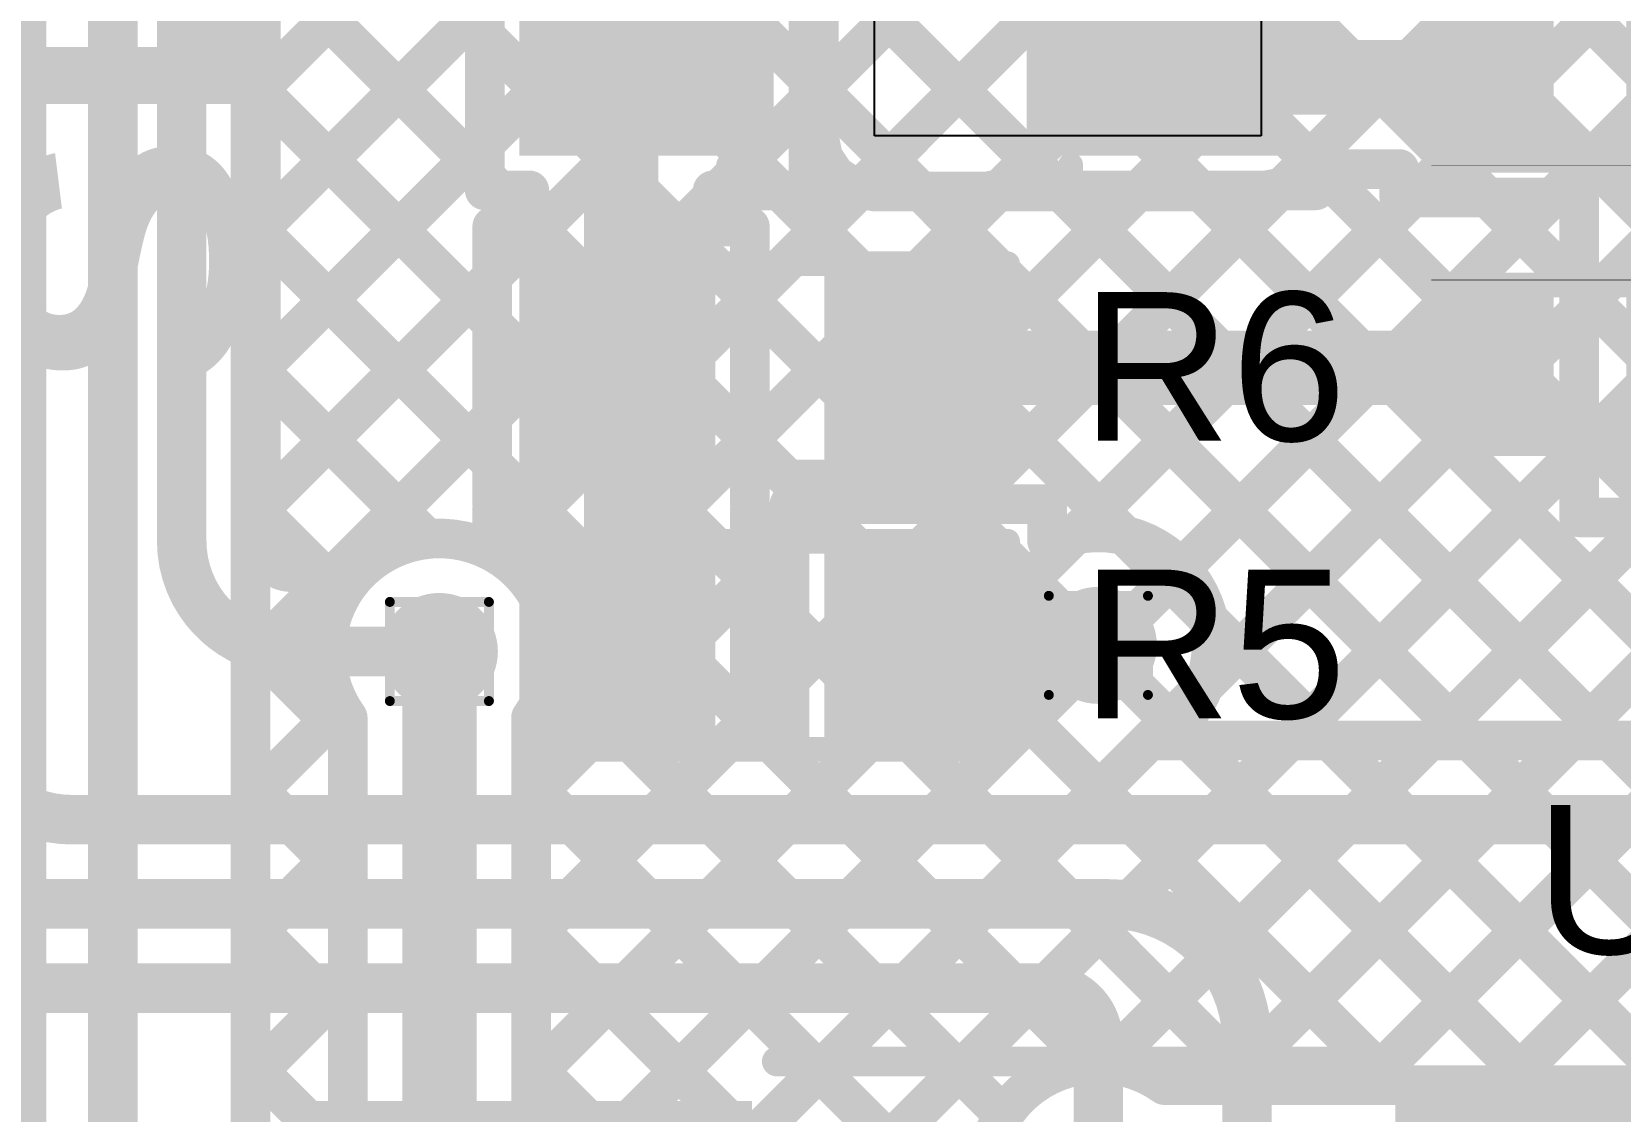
# Model space of a CAD drawing. Header units: inches. Extents: x -17 to 443, y -40 to 218.
# Drawn here: x 104.4 to 112.54, y 151.04 to 156.57 of the extents above; entities that cross this region are included whole.
import ezdxf

# ---------------------------------------------------------------- set-up
doc = ezdxf.new("R2010")
doc.units = ezdxf.units.IN
for name, color, linetype in [('Bottom Layer', 5, 'Continuous'), ('Drill Drawing', 1, 'Continuous'), ('Top Layer', 1, 'Continuous'), ('Top Overlay', 2, 'Continuous'), ('Top Paste', 8, 'Continuous'), ('Top Solder', 216, 'Continuous'), ('Via Holes', 16, 'Continuous')]:
    doc.layers.add(name, color=color, linetype=linetype)
doc.styles.add('Arial', font='', dxfattribs={"height": 0.2})
doc.styles.add('Arial Black_Bold', font='', dxfattribs={"height": 0.2})
doc.styles.get('Arial').set_extended_font_data('Arial')
doc.styles.get('Arial Black_Bold').set_extended_font_data('Arial Black', bold=True)

# ---------------------------------------------------------------- blocks, each defined once
blk = doc.blocks.new('14_SO_27')
at = {"layer": 'Top Solder'}
for points in [[(-1.6485, 4.1986), (-1.6485, 3.4214), (-3.8897, 3.4214), (-3.8897, 4.1986)], [(3.8897, 4.1986), (3.8897, 3.4214), (1.6485, 3.4214), (1.6485, 4.1986)]]:
    blk.add_hatch(color=216, dxfattribs=at).paths.add_polyline_path(points)
at = {"layer": 'Top Overlay', "const_width": 0.1524}
blk.add_lwpolyline([(-1.5214, 4.4012), (1.5214, 4.4012)], dxfattribs=at)
at = {"layer": 'Top Overlay', "const_width": 0.0762}
for points in [[(-1.5595, 4.4012, 1), (-1.4833, 4.4012, 1)], [(1.4833, 4.4012, 1), (1.5595, 4.4012, 1)]]:
    blk.add_lwpolyline(points, format="xyb", close=True, dxfattribs=at)
blk = doc.blocks.new('SOT_23_5_83')
at = {"layer": 'Top Layer'}
for points in [[(-1.85, 1.25), (-0.75, 1.25), (-0.75, 0.65), (-1.85, 0.65)], [(0.75, 1.25), (1.85, 1.25), (1.85, 0.65), (0.75, 0.65)], [(-1.85, 0.3), (-0.75, 0.3), (-0.75, -0.3), (-1.85, -0.3)], [(-1.85, -0.65), (-0.75, -0.65), (-0.75, -1.25), (-1.85, -1.25)], [(0.75, -0.65), (1.85, -0.65), (1.85, -1.25), (0.75, -1.25)]]:
    blk.add_hatch(color=1, dxfattribs=at).paths.add_polyline_path(points)
at = {"layer": 'Top Paste'}
for points in [[(-1.85, 1.25), (-0.75, 1.25), (-0.75, 0.65), (-1.85, 0.65)], [(0.75, 1.25), (1.85, 1.25), (1.85, 0.65), (0.75, 0.65)], [(-1.85, 0.3), (-0.75, 0.3), (-0.75, -0.3), (-1.85, -0.3)], [(-1.85, -0.65), (-0.75, -0.65), (-0.75, -1.25), (-1.85, -1.25)], [(0.75, -0.65), (1.85, -0.65), (1.85, -1.25), (0.75, -1.25)]]:
    blk.add_hatch(color=8, dxfattribs=at).paths.add_polyline_path(points)
at = {"layer": 'Top Solder'}
for points in [[(-1.9516, 1.3516), (-0.6484, 1.3516), (-0.6484, 0.5484), (-1.9516, 0.5484)], [(0.6484, 1.3516), (1.9516, 1.3516), (1.9516, 0.5484), (0.6484, 0.5484)], [(-1.9516, 0.4016), (-0.6484, 0.4016), (-0.6484, -0.4016), (-1.9516, -0.4016)], [(-1.9516, -0.5484), (-0.6484, -0.5484), (-0.6484, -1.3516), (-1.9516, -1.3516)], [(0.6484, -0.5484), (1.9516, -0.5484), (1.9516, -1.3516), (0.6484, -1.3516)]]:
    blk.add_hatch(color=216, dxfattribs=at).paths.add_polyline_path(points)
at = {"layer": 'Top Overlay', "const_width": 0.127}
for points in [[(-0.879, 1.4986), (0.8736, 1.4986)], [(-0.879, 1.3986), (-0.879, 1.4986)], [(0.8736, 1.4986), (0.8736, 1.3986)], [(-2.1336, 1.0668), (-2.0066, 0.9398)], [(-2.1336, 0.8128), (-2.1336, 1.0668)], [(-2.1336, 0.8128), (-2.0066, 0.9398)], [(0.88, 0.44), (0.88, -0.418)], [(-0.879, -1.4986), (-0.879, -1.3986)], [(0.8736, -1.4986), (0.8736, -1.3986)], [(-0.879, -1.4986), (0.8736, -1.4986)]]:
    blk.add_lwpolyline(points, dxfattribs=at)
at = {"layer": 'Top Overlay', "const_width": 0.0635}
for points in [[(-0.9108, 1.4986, 1), (-0.8473, 1.4986, 1)], [(-0.9108, 1.4986, 1), (-0.8473, 1.4986, 1)], [(0.8418, 1.4986, 1), (0.9053, 1.4986, 1)], [(0.8418, 1.4986, 1), (0.9053, 1.4986, 1)], [(-0.9108, 1.3986, 1), (-0.8473, 1.3986, 1)], [(0.8418, 1.3986, 1), (0.9053, 1.3986, 1)], [(-2.1654, 1.0668, 1), (-2.1019, 1.0668, 1)], [(-2.1654, 1.0668, 1), (-2.1019, 1.0668, 1)], [(-2.0383, 0.9398, 1), (-1.9748, 0.9398, 1)], [(-2.0383, 0.9398, 1), (-1.9748, 0.9398, 1)], [(-2.1654, 0.8128, 1), (-2.1019, 0.8128, 1)], [(-2.1654, 0.8128, 1), (-2.1019, 0.8128, 1)], [(0.8483, 0.44, 1), (0.9118, 0.44, 1)], [(0.8483, -0.418, 1), (0.9118, -0.418, 1)], [(-0.9108, -1.3986, 1), (-0.8473, -1.3986, 1)], [(0.8418, -1.3986, 1), (0.9053, -1.3986, 1)], [(-0.9108, -1.4986, 1), (-0.8473, -1.4986, 1)], [(-0.9108, -1.4986, 1), (-0.8473, -1.4986, 1)], [(0.8418, -1.4986, 1), (0.9053, -1.4986, 1)], [(0.8418, -1.4986, 1), (0.9053, -1.4986, 1)]]:
    blk.add_lwpolyline(points, format="xyb", close=True, dxfattribs=at)
blk = doc.blocks.new('S______B______0402_137')
at = {"layer": 'Top Layer'}
for points in [[(-0.6985, -0.3175), (-0.6985, 0.3175), (-0.2413, 0.3175), (-0.2413, -0.3175)], [(0.2413, -0.3175), (0.2413, 0.3175), (0.6985, 0.3175), (0.6985, -0.3175)]]:
    blk.add_hatch(color=1, dxfattribs=at).paths.add_polyline_path(points)
at = {"layer": 'Top Paste'}
for points in [[(-0.6985, -0.3175), (-0.6985, 0.3175), (-0.2413, 0.3175), (-0.2413, -0.3175)], [(0.2413, -0.3175), (0.2413, 0.3175), (0.6985, 0.3175), (0.6985, -0.3175)]]:
    blk.add_hatch(color=8, dxfattribs=at).paths.add_polyline_path(points)
at = {"layer": 'Top Solder'}
for points in [[(-0.7535, -0.3725), (-0.7535, 0.3725), (-0.1863, 0.3725), (-0.1863, -0.3725)], [(0.1863, -0.3725), (0.1863, 0.3725), (0.7535, 0.3725), (0.7535, -0.3725)]]:
    blk.add_hatch(color=216, dxfattribs=at).paths.add_polyline_path(points)
at = {"layer": 'Top Overlay'}
for points, const_width in [([(-0.7874, 0.4064), (0.7874, 0.4064)], 0.127), ([(-0.7874, -0.4064), (-0.7874, 0.4064)], 0.127), ([(0.7874, -0.4064), (0.7874, 0.4064)], 0.127), ([(-0.7874, -0.4064), (0.7874, -0.4064)], 0.127), ([(-0.8128, -0.4318), (0.8128, -0.4318)], 0.00323)]:
    blk.add_lwpolyline(points, dxfattribs=dict(at, const_width=const_width))
for points, const_width in [([(-0.8191, 0.4064, 1), (-0.7556, 0.4064, 1)], 0.0635), ([(-0.8191, 0.4064, 1), (-0.7556, 0.4064, 1)], 0.0635), ([(0.7556, 0.4064, 1), (0.8191, 0.4064, 1)], 0.0635), ([(0.7556, 0.4064, 1), (0.8191, 0.4064, 1)], 0.0635), ([(-0.8191, -0.4064, 1), (-0.7556, -0.4064, 1)], 0.0635), ([(-0.8191, -0.4064, 1), (-0.7556, -0.4064, 1)], 0.0635), ([(0.7556, -0.4064, 1), (0.8191, -0.4064, 1)], 0.0635), ([(0.7556, -0.4064, 1), (0.8191, -0.4064, 1)], 0.0635), ([(-0.8136, -0.4318, 1), (-0.812, -0.4318, 1)], 0.00161), ([(0.812, -0.4318, 1), (0.8136, -0.4318, 1)], 0.00161)]:
    blk.add_lwpolyline(points, format="xyb", close=True, dxfattribs=dict(at, const_width=const_width))
blk = doc.blocks.new('S______B______0402_139')
at = {"layer": 'Top Layer'}
for points in [[(-0.6985, -0.3175), (-0.6985, 0.3175), (-0.2413, 0.3175), (-0.2413, -0.3175)], [(0.2413, -0.3175), (0.2413, 0.3175), (0.6985, 0.3175), (0.6985, -0.3175)]]:
    blk.add_hatch(color=1, dxfattribs=at).paths.add_polyline_path(points)
at = {"layer": 'Top Paste'}
for points in [[(-0.6985, -0.3175), (-0.6985, 0.3175), (-0.2413, 0.3175), (-0.2413, -0.3175)], [(0.2413, -0.3175), (0.2413, 0.3175), (0.6985, 0.3175), (0.6985, -0.3175)]]:
    blk.add_hatch(color=8, dxfattribs=at).paths.add_polyline_path(points)
at = {"layer": 'Top Solder'}
for points in [[(-0.7535, -0.3725), (-0.7535, 0.3725), (-0.1863, 0.3725), (-0.1863, -0.3725)], [(0.1863, -0.3725), (0.1863, 0.3725), (0.7535, 0.3725), (0.7535, -0.3725)]]:
    blk.add_hatch(color=216, dxfattribs=at).paths.add_polyline_path(points)
at = {"layer": 'Top Overlay'}
for points, const_width in [([(0.7874, 0.4064), (-0.7874, 0.4064)], 0.127), ([(-0.7874, 0.4064), (-0.7874, -0.4064)], 0.127), ([(0.7874, 0.4064), (0.7874, -0.4064)], 0.127), ([(0.7874, -0.4064), (-0.7874, -0.4064)], 0.127), ([(0.8128, -0.4318), (-0.8128, -0.4318)], 0.00323)]:
    blk.add_lwpolyline(points, dxfattribs=dict(at, const_width=const_width))
for points, const_width in [([(-0.8191, 0.4064, 1), (-0.7556, 0.4064, 1)], 0.0635), ([(-0.8191, 0.4064, 1), (-0.7556, 0.4064, 1)], 0.0635), ([(0.7556, 0.4064, 1), (0.8191, 0.4064, 1)], 0.0635), ([(0.7556, 0.4064, 1), (0.8191, 0.4064, 1)], 0.0635), ([(-0.8191, -0.4064, 1), (-0.7556, -0.4064, 1)], 0.0635), ([(-0.8191, -0.4064, 1), (-0.7556, -0.4064, 1)], 0.0635), ([(0.7556, -0.4064, 1), (0.8191, -0.4064, 1)], 0.0635), ([(0.7556, -0.4064, 1), (0.8191, -0.4064, 1)], 0.0635), ([(-0.8136, -0.4318, 1), (-0.812, -0.4318, 1)], 0.00161), ([(0.812, -0.4318, 1), (0.8136, -0.4318, 1)], 0.00161)]:
    blk.add_lwpolyline(points, format="xyb", close=True, dxfattribs=dict(at, const_width=const_width))
blk = doc.blocks.new('R___0603_190')
at = {"layer": 'Top Layer'}
for points in [[(-0.381, 0.4445), (-0.381, -0.4445), (-1.143, -0.4445), (-1.143, 0.4445)], [(1.143, 0.4445), (1.143, -0.4445), (0.381, -0.4445), (0.381, 0.4445)]]:
    blk.add_hatch(color=1, dxfattribs=at).paths.add_polyline_path(points)
at = {"layer": 'Top Paste'}
for points in [[(-0.381, 0.4445), (-0.381, -0.4445), (-1.143, -0.4445), (-1.143, 0.4445)], [(1.143, 0.4445), (1.143, -0.4445), (0.381, -0.4445), (0.381, 0.4445)]]:
    blk.add_hatch(color=8, dxfattribs=at).paths.add_polyline_path(points)
at = {"layer": 'Top Solder'}
for points in [[(-0.2794, 0.5461), (-0.2794, -0.5461), (-1.2446, -0.5461), (-1.2446, 0.5461)], [(1.2446, 0.5461), (1.2446, -0.5461), (0.2794, -0.5461), (0.2794, 0.5461)]]:
    blk.add_hatch(color=216, dxfattribs=at).paths.add_polyline_path(points)
at = {"layer": 'Top Overlay', "const_width": 0.127}
for points in [[(-1.2192, -0.5334), (-1.2192, 0.5334)], [(-1.2192, 0.5334), (1.2192, 0.5334)], [(1.2192, -0.5334), (1.2192, 0.5334)], [(-1.2192, -0.5334), (1.2192, -0.5334)]]:
    blk.add_lwpolyline(points, dxfattribs=at)
at = {"layer": 'Top Overlay', "const_width": 0.0635}
for points in [[(-1.25095, 0.5334, 1), (-1.18745, 0.5334, 1)], [(-1.25095, 0.5334, 1), (-1.18745, 0.5334, 1)], [(1.18745, 0.5334, 1), (1.25095, 0.5334, 1)], [(1.18745, 0.5334, 1), (1.25095, 0.5334, 1)], [(-1.25095, -0.5334, 1), (-1.18745, -0.5334, 1)], [(-1.25095, -0.5334, 1), (-1.18745, -0.5334, 1)], [(1.18745, -0.5334, 1), (1.25095, -0.5334, 1)], [(1.18745, -0.5334, 1), (1.25095, -0.5334, 1)]]:
    blk.add_lwpolyline(points, format="xyb", close=True, dxfattribs=at)
blk = doc.blocks.new('R___0603_191')
at = {"layer": 'Top Layer'}
for points in [[(-0.381, 0.4445), (-0.381, -0.4445), (-1.143, -0.4445), (-1.143, 0.4445)], [(1.143, 0.4445), (1.143, -0.4445), (0.381, -0.4445), (0.381, 0.4445)]]:
    blk.add_hatch(color=1, dxfattribs=at).paths.add_polyline_path(points)
at = {"layer": 'Top Paste'}
for points in [[(-0.381, 0.4445), (-0.381, -0.4445), (-1.143, -0.4445), (-1.143, 0.4445)], [(1.143, 0.4445), (1.143, -0.4445), (0.381, -0.4445), (0.381, 0.4445)]]:
    blk.add_hatch(color=8, dxfattribs=at).paths.add_polyline_path(points)
at = {"layer": 'Top Solder'}
for points in [[(-0.2794, 0.5461), (-0.2794, -0.5461), (-1.2446, -0.5461), (-1.2446, 0.5461)], [(1.2446, 0.5461), (1.2446, -0.5461), (0.2794, -0.5461), (0.2794, 0.5461)]]:
    blk.add_hatch(color=216, dxfattribs=at).paths.add_polyline_path(points)
at = {"layer": 'Top Overlay', "const_width": 0.127}
for points in [[(-1.2192, -0.5334), (-1.2192, 0.5334)], [(-1.2192, 0.5334), (1.2192, 0.5334)], [(1.2192, -0.5334), (1.2192, 0.5334)], [(-1.2192, -0.5334), (1.2192, -0.5334)]]:
    blk.add_lwpolyline(points, dxfattribs=at)
at = {"layer": 'Top Overlay', "const_width": 0.0635}
for points in [[(-1.25095, 0.5334, 1), (-1.18745, 0.5334, 1)], [(-1.25095, 0.5334, 1), (-1.18745, 0.5334, 1)], [(1.18745, 0.5334, 1), (1.25095, 0.5334, 1)], [(1.18745, 0.5334, 1), (1.25095, 0.5334, 1)], [(-1.25095, -0.5334, 1), (-1.18745, -0.5334, 1)], [(-1.25095, -0.5334, 1), (-1.18745, -0.5334, 1)], [(1.18745, -0.5334, 1), (1.25095, -0.5334, 1)], [(1.18745, -0.5334, 1), (1.25095, -0.5334, 1)]]:
    blk.add_lwpolyline(points, format="xyb", close=True, dxfattribs=at)

msp = doc.modelspace()

# ---------------------------------------------------------------- hatches: boundary and pattern name
at = {"layer": 'Bottom Layer'}
h = msp.add_hatch(color=5, dxfattribs=at)
edge = h.paths.add_edge_path()
edge.add_arc((106.4865, 153.3919), 0.3, 0, 360)
h = msp.add_hatch(color=5, dxfattribs=at)
edge = h.paths.add_edge_path()
edge.add_arc((109.8647, 153.4233), 0.3, 0, 360)
at = {"layer": 'Top Layer'}
h = msp.add_hatch(color=1, dxfattribs=at)
edge = h.paths.add_edge_path()
edge.add_arc((106.4865, 153.3919), 0.3, 0, 360)
h = msp.add_hatch(color=1, dxfattribs=at)
edge = h.paths.add_edge_path()
edge.add_arc((109.8647, 153.4233), 0.3, 0, 360)
at = {"layer": 'Via Holes'}
h = msp.add_hatch(color=7, dxfattribs=at)
edge = h.paths.add_edge_path()
edge.add_arc((109.8647, 153.4233), 0.15, 0, 360)
h = msp.add_hatch(color=7, dxfattribs=at)
edge = h.paths.add_edge_path()
edge.add_arc((106.4865, 153.3919), 0.15, 0, 360)

# ---------------------------------------------------------------- linework, layer by layer
at = {"layer": 'Bottom Layer'}
for points, const_width in [([(101.3518, 165.5077), (116.192, 150.6674)], 0.2032), ([(102.0702, 165.5077), (116.192, 151.3858)], 0.2032), ([(102.7886, 165.5077), (116.192, 152.1042)], 0.2032), ([(103.507, 165.5077), (116.192, 152.8227)], 0.2032), ([(100.7553, 165.3857), (116.192, 149.949)], 0.2032), ([(105.5188, 154.7936), (111.991, 161.2659)], 0.2032), ([(105.5188, 155.5121), (111.2726, 161.2659)], 0.2032), ([(105.5188, 154.0752), (112.7094, 161.2659)], 0.2032), ([(105.5188, 156.2305), (110.5541, 161.2659)], 0.2032), ([(105.5188, 153.3568), (113.4278, 161.2659)], 0.2032), ([(106.7748, 153.8944), (114.1462, 161.2659)], 0.2032), ([(107.0615, 153.4628), (114.7871, 161.1883)], 0.2032), ([(106.9564, 152.6392), (115.2825, 160.9653)], 0.2032), ([(106.9564, 151.9208), (115.6747, 160.6391)], 0.2032), ([(106.9564, 151.2023), (115.9714, 160.2173)], 0.2032), ([(105.7096, 159.713), (114.1626, 151.26)], 0.2032), ([(106.9564, 150.4839), (116.157, 159.6845)], 0.2032), ([(105.5878, 159.1164), (113.5348, 151.1694)], 0.2032), ([(105.5188, 159.0539), (105.5188, 139.2717)], 0.2032), ([(107.1228, 149.9319), (116.192, 159.0011)], 0.2032), ([(104.3442, 139.5644), (104.3442, 158.7611)], 0.254), ([(104.8124, 139.6652), (104.8124, 158.6603)], 0.254), ([(105.5188, 158.467), (112.8164, 151.1694)], 0.2032), ([(107.8087, 149.8994), (116.192, 158.2827)], 0.2032), ([(105.5188, 157.7486), (112.098, 151.1694)], 0.2032), ([(109.9052, 151.2775), (116.192, 157.5643)], 0.2032), ([(105.5188, 157.0301), (111.3795, 151.1694)], 0.2032), ([(110.5155, 151.1694), (116.192, 156.8459)], 0.2032), ([(105.5188, 156.3117), (110.6611, 151.1694)], 0.2032), ([(111.234, 151.1694), (116.192, 156.1275)], 0.2032), ([(105.5188, 155.5933), (109.834, 151.2781)], 0.2032), ([(111.9524, 151.1694), (116.192, 155.409)], 0.2032), ([(105.5188, 154.8749), (106.4256, 153.9681)], 0.2032), ([(105.5188, 154.1565), (105.988, 153.6872)], 0.2032), ([(106.4865, 150.2024), (106.4865, 153.3919)], 0.381), ([(105.5188, 153.438), (106.0166, 152.9402)], 0.2032), ([(107.0627, 153.331), (109.3787, 151.0149)], 0.2032), ([(105.5188, 152.6384), (105.9839, 153.1036)], 0.2032), ([(106.0166, 150.2024), (106.0166, 153.0529)], 0.2032), ([(106.9564, 150.2024), (106.9564, 153.0529)], 0.2032), ([(105.5188, 152.7196), (106.0166, 152.2218)], 0.2032), ([(106.9564, 152.7188), (109.6925, 149.9827)], 0.2032), ([(105.5188, 151.92), (106.0166, 152.4178)], 0.2032), ([(105.5188, 152.0012), (106.0166, 151.5034)], 0.2032), ([(106.9564, 152.0004), (109.0574, 149.8994)], 0.2032), ([(105.5188, 151.2015), (106.0166, 151.6994)], 0.2032), ([(105.5188, 151.2828), (106.0166, 150.7849)], 0.2032), ([(106.9564, 151.282), (108.339, 149.8994)], 0.2032), ([(110.2037, 151.1694), (113.677, 151.1694)], 0.2032), ([(105.5188, 150.4831), (106.0166, 150.981)], 0.2032)]:
    msp.add_lwpolyline(points, dxfattribs=dict(at, const_width=const_width))
for points, const_width in [([(105.468, 156.3117, 1), (105.5696, 156.3117, 1)], 0.1016), ([(105.468, 156.2305, 1), (105.5696, 156.2305, 1)], 0.1016), ([(105.468, 155.5933, 1), (105.5696, 155.5933, 1)], 0.1016), ([(105.468, 155.5121, 1), (105.5696, 155.5121, 1)], 0.1016), ([(105.468, 154.8749, 1), (105.5696, 154.8749, 1)], 0.1016), ([(105.468, 154.7936, 1), (105.5696, 154.7936, 1)], 0.1016), ([(105.468, 154.1565, 1), (105.5696, 154.1565, 1)], 0.1016), ([(105.468, 154.0752, 1), (105.5696, 154.0752, 1)], 0.1016), ([(106.3748, 153.9681, 1), (106.4764, 153.9681, 1)], 0.1016), ([(106.724, 153.8944, 1), (106.8256, 153.8944, 1)], 0.1016), ([(105.9372, 153.6872, 1), (106.0388, 153.6872, 1)], 0.1016), ([(106.3912, 153.3919, 1), (106.5817, 153.3919, 1)], 0.1905), ([(105.468, 153.438, 1), (105.5696, 153.438, 1)], 0.1016), ([(107.0107, 153.4628, 1), (107.1123, 153.4628, 1)], 0.1016), ([(107.0151, 153.3919, 1), (107.1167, 153.3919, 1)], 0.1016), ([(107.0151, 153.3919, 1), (107.1167, 153.3919, 1)], 0.1016), ([(105.468, 153.3568, 1), (105.5696, 153.3568, 1)], 0.1016), ([(107.0119, 153.331, 1), (107.1135, 153.331, 1)], 0.1016), ([(105.9331, 153.1036, 1), (106.0347, 153.1036, 1)], 0.1016), ([(105.9658, 153.0529, 1), (106.0674, 153.0529, 1)], 0.1016), ([(105.9658, 153.0529, 1), (106.0674, 153.0529, 1)], 0.1016), ([(106.9056, 153.0529, 1), (107.0072, 153.0529, 1)], 0.1016), ([(106.9056, 153.0529, 1), (107.0072, 153.0529, 1)], 0.1016), ([(105.9658, 152.9402, 1), (106.0674, 152.9402, 1)], 0.1016), ([(105.468, 152.7196, 1), (105.5696, 152.7196, 1)], 0.1016), ([(106.9056, 152.7188, 1), (107.0072, 152.7188, 1)], 0.1016), ([(105.468, 152.6384, 1), (105.5696, 152.6384, 1)], 0.1016), ([(106.9056, 152.6392, 1), (107.0072, 152.6392, 1)], 0.1016), ([(105.9658, 152.4178, 1), (106.0674, 152.4178, 1)], 0.1016), ([(105.9658, 152.2218, 1), (106.0674, 152.2218, 1)], 0.1016), ([(105.468, 152.0012, 1), (105.5696, 152.0012, 1)], 0.1016), ([(106.9056, 152.0004, 1), (107.0072, 152.0004, 1)], 0.1016), ([(105.468, 151.92, 1), (105.5696, 151.92, 1)], 0.1016), ([(106.9056, 151.9208, 1), (107.0072, 151.9208, 1)], 0.1016), ([(105.9658, 151.6994, 1), (106.0674, 151.6994, 1)], 0.1016), ([(105.9658, 151.5034, 1), (106.0674, 151.5034, 1)], 0.1016), ([(105.468, 151.2828, 1), (105.5696, 151.2828, 1)], 0.1016), ([(106.9056, 151.282, 1), (107.0072, 151.282, 1)], 0.1016), ([(109.7832, 151.2781, 1), (109.8848, 151.2781, 1)], 0.1016), ([(109.8544, 151.2775, 1), (109.956, 151.2775, 1)], 0.1016), ([(105.468, 151.2015, 1), (105.5696, 151.2015, 1)], 0.1016), ([(106.9056, 151.2023, 1), (107.0072, 151.2023, 1)], 0.1016), ([(110.1529, 151.1694, 1), (110.2545, 151.1694, 1)], 0.1016), ([(110.1529, 151.1694, 1), (110.2545, 151.1694, 1)], 0.1016), ([(110.4647, 151.1694, 1), (110.5663, 151.1694, 1)], 0.1016), ([(110.6103, 151.1694, 1), (110.7119, 151.1694, 1)], 0.1016), ([(111.1832, 151.1694, 1), (111.2848, 151.1694, 1)], 0.1016), ([(111.3287, 151.1694, 1), (111.4303, 151.1694, 1)], 0.1016), ([(111.9016, 151.1694, 1), (112.0032, 151.1694, 1)], 0.1016), ([(112.0472, 151.1694, 1), (112.1488, 151.1694, 1)], 0.1016), ([(105.9658, 150.981, 1), (106.0674, 150.981, 1)], 0.1016), ([(109.3279, 151.0149, 1), (109.4295, 151.0149, 1)], 0.1016)]:
    msp.add_lwpolyline(points, format="xyb", close=True, dxfattribs=dict(at, const_width=const_width))
at = {"layer": 'Bottom Layer', "const_width": 0.2032}
for points in [[(106.0166, 153.0529, -1.373923), (107.0659, 153.3919)], [(107.0659, 153.3919, -0.157513), (106.9564, 153.0529)], [(110.2037, 150.2296, -1.954384), (110.2037, 151.1694)]]:
    msp.add_lwpolyline(points, format="xyb", dxfattribs=at)
at = {"layer": 'Drill Drawing', "const_width": 0.0508}
for points in [[(106.2325, 153.6459), (106.7405, 153.6459)], [(106.2325, 153.1379), (106.2325, 153.6459)], [(106.7405, 153.1379), (106.7405, 153.6459)], [(109.6107, 153.6773), (110.1187, 153.6773)], [(109.6107, 153.1693), (109.6107, 153.6773)], [(110.1187, 153.1693), (110.1187, 153.6773)], [(106.2325, 153.1379), (106.7405, 153.1379)], [(109.6107, 153.1693), (110.1187, 153.1693)]]:
    msp.add_lwpolyline(points, dxfattribs=at)
at = {"layer": 'Drill Drawing', "const_width": 0.0254}
for points in [[(106.2198, 153.6459, 1), (106.2452, 153.6459, 1)], [(106.2198, 153.6459, 1), (106.2452, 153.6459, 1)], [(106.7278, 153.6459, 1), (106.7532, 153.6459, 1)], [(106.7278, 153.6459, 1), (106.7532, 153.6459, 1)], [(109.598, 153.6773, 1), (109.6234, 153.6773, 1)], [(109.598, 153.6773, 1), (109.6234, 153.6773, 1)], [(110.106, 153.6773, 1), (110.1314, 153.6773, 1)], [(110.106, 153.6773, 1), (110.1314, 153.6773, 1)], [(106.2198, 153.1379, 1), (106.2452, 153.1379, 1)], [(106.2198, 153.1379, 1), (106.2452, 153.1379, 1)], [(106.7278, 153.1379, 1), (106.7532, 153.1379, 1)], [(106.7278, 153.1379, 1), (106.7532, 153.1379, 1)], [(109.598, 153.1693, 1), (109.6234, 153.1693, 1)], [(109.598, 153.1693, 1), (109.6234, 153.1693, 1)], [(110.106, 153.1693, 1), (110.1314, 153.1693, 1)], [(110.106, 153.1693, 1), (110.1314, 153.1693, 1)]]:
    msp.add_lwpolyline(points, format="xyb", close=True, dxfattribs=at)
at = {"layer": 'Top Layer'}
for p, q in [((108.7164, 156.0345), (108.7164, 157.9345)), ((110.6987, 156.6345), (110.6987, 156.0345)), ((110.6987, 156.0345), (108.7164, 156.0345))]:
    msp.add_line(p, q, dxfattribs=at)
for points, const_width in [([(105.1657, 153.9577), (105.1657, 157.8369)], 0.254), ([(105.5721, 156.2838), (106.9434, 157.6551)], 0.2032), ([(108.4316, 156.0345), (108.4316, 157.6496)], 0.2032), ([(105.7626, 157.5047), (106.7193, 156.548)], 0.2032), ([(105.5721, 153.9577), (105.5721, 157.3423)], 0.2032), ([(105.5721, 156.9768), (106.7193, 155.8296)], 0.2032), ([(106.7193, 155.7551), (106.7193, 156.9139)], 0.2032), ([(108.3781, 155.7551), (108.3781, 156.9139)], 0.2032), ([(105.5721, 155.5654), (106.7193, 156.7126)], 0.2032), ([(107.4178, 156.225), (107.5273, 156.3345)], 0.381), ([(107.5273, 156.3345), (107.5487, 156.3345)], 0.381), ([(110.1487, 156.3345), (111.8967, 156.3345)], 0.381), ([(105.5721, 156.2584), (106.7574, 155.0731)], 0.2032), ([(107.4178, 154.8457), (107.4178, 156.225)], 0.381), ([(105.5721, 154.847), (106.7193, 155.9942)], 0.2032), ([(108.4316, 156.0345), (108.4532, 155.9255)], 0.2032), ([(108.4532, 155.9255), (108.515, 155.8331)], 0.2032), ([(108.515, 155.8331), (108.6074, 155.7713)], 0.2032), ([(110.8077, 155.7713), (110.9001, 155.8331)], 0.2032), ([(110.9781, 155.7551), (110.9781, 155.8646)], 0.2032), ([(110.9781, 155.8646), (111.4071, 155.8646)], 0.2032), ([(110.9948, 155.8646), (112.3285, 154.5309)], 0.2032), ([(111.4071, 155.7192), (111.4071, 155.8646)], 0.2032), ([(106.7193, 155.8296), (106.7938, 155.7551)], 0.2032), ([(106.7193, 155.7551), (106.9479, 155.7551)], 0.2032), ([(106.7938, 155.7551), (106.9479, 155.601)], 0.2032), ([(106.9479, 155.5696), (106.9479, 155.7551)], 0.2032), ([(107.8877, 155.7551), (108.3781, 155.7551)], 0.2032), ([(107.8877, 155.5696), (107.8877, 155.7551)], 0.2032), ([(108.0782, 155.1978), (108.6444, 155.764)], 0.2032), ([(108.0782, 154.4794), (109.3484, 155.7496)], 0.2032), ([(108.2306, 155.7551), (109.9988, 153.9869)], 0.2032), ([(108.4644, 154.1472), (110.0669, 155.7496)], 0.2032), ([(108.6074, 155.7713), (108.7164, 155.7496)], 0.2032), ([(108.7164, 155.7496), (110.6987, 155.7496)], 0.2032), ([(108.9545, 155.7496), (111.7679, 152.9363)], 0.2032), ([(109.1828, 154.1472), (110.7908, 155.7551)], 0.2032), ([(109.3193, 155.7551), (110.7262, 155.7551)], 0.2032), ([(109.673, 155.7496), (112.4863, 152.9363)], 0.2032), ([(110.3914, 155.7496), (113.2047, 152.9363)], 0.2032), ([(110.7262, 155.7551), (110.8077, 155.7713)], 0.2032), ([(110.7262, 155.7551), (110.9781, 155.7551)], 0.2032), ([(109.744, 153.9899), (111.4733, 155.7192)], 0.2032), ([(110.2896, 153.8171), (112.1917, 155.7192)], 0.2032), ([(111.4071, 155.7192), (112.3285, 155.7192)], 0.2032), ([(111.8586, 155.7192), (112.3285, 155.2493)], 0.2032), ([(112.3285, 154.0793), (112.3285, 155.7192)], 0.2032), ([(105.5721, 155.54), (106.7574, 154.3547)], 0.2032), ([(106.7574, 155.5696), (106.9479, 155.5696)], 0.2032), ([(106.7574, 154.1472), (106.7574, 155.5696)], 0.2032), ([(107.8877, 155.5696), (108.0782, 155.5696)], 0.2032), ([(108.0782, 154.1472), (108.0782, 155.5696)], 0.2032), ([(105.5721, 154.1285), (106.7574, 155.3138)], 0.2032), ([(108.0782, 155.1891), (109.1202, 154.1472)], 0.2032), ([(110.405, 153.2141), (112.3285, 155.1376)], 0.2032), ([(107.4178, 153.4233), (107.4178, 154.8457)], 0.381), ([(108.9418, 154.8457), (111.8967, 154.8457)], 0.381), ([(111.8967, 154.7953), (111.8967, 154.8457)], 0.381), ([(105.5721, 154.8215), (106.4256, 153.9681)], 0.2032), ([(105.9602, 153.7983), (106.7574, 154.5954)], 0.2032), ([(108.0782, 154.4707), (108.4017, 154.1472)], 0.2032), ([(110.8456, 152.9363), (112.3285, 154.4192)], 0.2032), ([(106.7574, 153.904), (106.7574, 154.1218)], 0.2032), ([(108.0782, 152.9363), (108.0782, 154.1218)], 0.2032), ([(108.2814, 154.1472), (109.6022, 154.1472)], 0.2032), ([(108.2814, 152.9363), (108.2814, 154.1472)], 0.2032), ([(109.6022, 153.9567), (109.6022, 154.1472)], 0.2032), ([(105.5721, 154.1031), (105.8769, 153.7983)], 0.2032), ([(111.5641, 152.9363), (112.707, 154.0793)], 0.2032), ([(112.2825, 152.9363), (113.4255, 154.0793)], 0.2032), ([(112.3285, 154.0793), (114.2954, 154.0793)], 0.2032), ([(108.0782, 153.761), (108.2814, 153.9642)], 0.2032), ([(105.7315, 153.7983), (106.0735, 153.7983)], 0.2032), ([(108.0782, 153.7523), (108.2814, 153.5491)], 0.2032), ([(108.9418, 153.4233), (109.8647, 153.4233)], 0.508), ([(110.4284, 153.5574), (111.0495, 152.9363)], 0.2032), ([(105.7315, 153.3919), (106.4865, 153.3919)], 0.254), ([(108.0782, 153.0425), (108.2814, 153.2457)], 0.2032), ([(108.0782, 153.0339), (108.1758, 152.9363)], 0.2032), ([(110.2639, 153.0034), (110.331, 152.9363)], 0.2032), ([(108.0782, 152.9363), (108.2814, 152.9363)], 0.2032), ([(110.1786, 152.9363), (114.6754, 152.9363)], 0.2032), ([(104.6008, 152.5299), (114.6754, 152.5299)], 0.254), ([(103.4272, 152.0981), (109.9186, 152.0981)], 0.254), ([(102.4254, 151.6663), (109.5884, 151.6663)], 0.254), ([(109.8647, 150.6995), (109.8647, 151.39)], 0.254), ([(110.6267, 143.5367), (110.6267, 151.39)], 0.254)]:
    msp.add_lwpolyline(points, dxfattribs=dict(at, const_width=const_width))
for points, const_width in [([(106.6685, 156.548, 1), (106.7701, 156.548, 1)], 0.1016), ([(107.432, 156.3345, 1), (107.6225, 156.3345, 1)], 0.1905), ([(107.432, 156.3345, 1), (107.6225, 156.3345, 1)], 0.1905), ([(107.4534, 156.3345, 1), (107.6439, 156.3345, 1)], 0.1905), ([(110.0534, 156.3345, 1), (110.2439, 156.3345, 1)], 0.1905), ([(111.8014, 156.3345, 1), (111.9919, 156.3345, 1)], 0.1905), ([(105.5213, 156.2838, 1), (105.6229, 156.2838, 1)], 0.1016), ([(105.5213, 156.2584, 1), (105.6229, 156.2584, 1)], 0.1016), ([(107.3225, 156.225, 1), (107.513, 156.225, 1)], 0.1905), ([(107.3225, 156.225, 1), (107.513, 156.225, 1)], 0.1905), ([(106.6685, 155.9942, 1), (106.7701, 155.9942, 1)], 0.1016), ([(108.3808, 156.0345, 1), (108.4824, 156.0345, 1)], 0.1016), ([(108.3808, 156.0345, 1), (108.4824, 156.0345, 1)], 0.1016), ([(108.4024, 155.9255, 1), (108.504, 155.9255, 1)], 0.1016), ([(108.4024, 155.9255, 1), (108.504, 155.9255, 1)], 0.1016), ([(108.4642, 155.8331, 1), (108.5658, 155.8331, 1)], 0.1016), ([(108.4642, 155.8331, 1), (108.5658, 155.8331, 1)], 0.1016), ([(110.8493, 155.8331, 1), (110.9509, 155.8331, 1)], 0.1016), ([(110.9273, 155.8646, 1), (111.0289, 155.8646, 1)], 0.1016), ([(110.9273, 155.8646, 1), (111.0289, 155.8646, 1)], 0.1016), ([(110.944, 155.8646, 1), (111.0456, 155.8646, 1)], 0.1016), ([(111.3563, 155.8646, 1), (111.4579, 155.8646, 1)], 0.1016), ([(111.3563, 155.8646, 1), (111.4579, 155.8646, 1)], 0.1016), ([(106.6685, 155.8296, 1), (106.7701, 155.8296, 1)], 0.1016), ([(106.6685, 155.8296, 1), (106.7701, 155.8296, 1)], 0.1016), ([(106.6685, 155.7551, 1), (106.7701, 155.7551, 1)], 0.1016), ([(106.6685, 155.7551, 1), (106.7701, 155.7551, 1)], 0.1016), ([(106.743, 155.7551, 1), (106.8446, 155.7551, 1)], 0.1016), ([(106.743, 155.7551, 1), (106.8446, 155.7551, 1)], 0.1016), ([(106.8971, 155.7551, 1), (106.9987, 155.7551, 1)], 0.1016), ([(106.8971, 155.7551, 1), (106.9987, 155.7551, 1)], 0.1016), ([(107.8369, 155.7551, 1), (107.9385, 155.7551, 1)], 0.1016), ([(107.8369, 155.7551, 1), (107.9385, 155.7551, 1)], 0.1016), ([(108.1798, 155.7551, 1), (108.2814, 155.7551, 1)], 0.1016), ([(108.3273, 155.7551, 1), (108.4289, 155.7551, 1)], 0.1016), ([(108.3273, 155.7551, 1), (108.4289, 155.7551, 1)], 0.1016), ([(108.5566, 155.7713, 1), (108.6582, 155.7713, 1)], 0.1016), ([(108.5566, 155.7713, 1), (108.6582, 155.7713, 1)], 0.1016), ([(108.5936, 155.764, 1), (108.6952, 155.764, 1)], 0.1016), ([(108.6656, 155.7496, 1), (108.7672, 155.7496, 1)], 0.1016), ([(108.6656, 155.7496, 1), (108.7672, 155.7496, 1)], 0.1016), ([(108.9037, 155.7496, 1), (109.0053, 155.7496, 1)], 0.1016), ([(109.2685, 155.7551, 1), (109.3701, 155.7551, 1)], 0.1016), ([(109.2976, 155.7496, 1), (109.3992, 155.7496, 1)], 0.1016), ([(109.6222, 155.7496, 1), (109.7238, 155.7496, 1)], 0.1016), ([(110.0161, 155.7496, 1), (110.1177, 155.7496, 1)], 0.1016), ([(110.3406, 155.7496, 1), (110.4422, 155.7496, 1)], 0.1016), ([(110.6479, 155.7496, 1), (110.7495, 155.7496, 1)], 0.1016), ([(110.6754, 155.7551, 1), (110.777, 155.7551, 1)], 0.1016), ([(110.6754, 155.7551, 1), (110.777, 155.7551, 1)], 0.1016), ([(110.6754, 155.7551, 1), (110.777, 155.7551, 1)], 0.1016), ([(110.74, 155.7551, 1), (110.8416, 155.7551, 1)], 0.1016), ([(110.7569, 155.7713, 1), (110.8585, 155.7713, 1)], 0.1016), ([(110.7569, 155.7713, 1), (110.8585, 155.7713, 1)], 0.1016), ([(110.9273, 155.7551, 1), (111.0289, 155.7551, 1)], 0.1016), ([(110.9273, 155.7551, 1), (111.0289, 155.7551, 1)], 0.1016), ([(111.3563, 155.7192, 1), (111.4579, 155.7192, 1)], 0.1016), ([(111.3563, 155.7192, 1), (111.4579, 155.7192, 1)], 0.1016), ([(111.4225, 155.7192, 1), (111.5241, 155.7192, 1)], 0.1016), ([(111.8078, 155.7192, 1), (111.9094, 155.7192, 1)], 0.1016), ([(112.1409, 155.7192, 1), (112.2425, 155.7192, 1)], 0.1016), ([(112.2777, 155.7192, 1), (112.3793, 155.7192, 1)], 0.1016), ([(112.2777, 155.7192, 1), (112.3793, 155.7192, 1)], 0.1016), ([(106.8971, 155.601, 1), (106.9987, 155.601, 1)], 0.1016), ([(105.5213, 155.5654, 1), (105.6229, 155.5654, 1)], 0.1016), ([(105.5213, 155.54, 1), (105.6229, 155.54, 1)], 0.1016), ([(106.7066, 155.5696, 1), (106.8082, 155.5696, 1)], 0.1016), ([(106.7066, 155.5696, 1), (106.8082, 155.5696, 1)], 0.1016), ([(106.8971, 155.5696, 1), (106.9987, 155.5696, 1)], 0.1016), ([(106.8971, 155.5696, 1), (106.9987, 155.5696, 1)], 0.1016), ([(107.8369, 155.5696, 1), (107.9385, 155.5696, 1)], 0.1016), ([(107.8369, 155.5696, 1), (107.9385, 155.5696, 1)], 0.1016), ([(108.0274, 155.5696, 1), (108.129, 155.5696, 1)], 0.1016), ([(108.0274, 155.5696, 1), (108.129, 155.5696, 1)], 0.1016), ([(106.7066, 155.3138, 1), (106.8082, 155.3138, 1)], 0.1016), ([(108.0274, 155.1978, 1), (108.129, 155.1978, 1)], 0.1016), ([(108.0274, 155.1891, 1), (108.129, 155.1891, 1)], 0.1016), ([(112.2777, 155.2493, 1), (112.3793, 155.2493, 1)], 0.1016), ([(112.2777, 155.1376, 1), (112.3793, 155.1376, 1)], 0.1016), ([(106.7066, 155.0731, 1), (106.8082, 155.0731, 1)], 0.1016), ([(107.3225, 154.8457, 1), (107.513, 154.8457, 1)], 0.1905), ([(107.3225, 154.8457, 1), (107.513, 154.8457, 1)], 0.1905), ([(108.8465, 154.8457, 1), (109.037, 154.8457, 1)], 0.1905), ([(111.8014, 154.8457, 1), (111.9919, 154.8457, 1)], 0.1905), ([(111.8014, 154.8457, 1), (111.9919, 154.8457, 1)], 0.1905), ([(111.8014, 154.7953, 1), (111.9919, 154.7953, 1)], 0.1905), ([(105.5213, 154.847, 1), (105.6229, 154.847, 1)], 0.1016), ([(105.5213, 154.8215, 1), (105.6229, 154.8215, 1)], 0.1016), ([(106.7066, 154.5954, 1), (106.8082, 154.5954, 1)], 0.1016), ([(112.2777, 154.5309, 1), (112.3793, 154.5309, 1)], 0.1016), ([(108.0274, 154.4794, 1), (108.129, 154.4794, 1)], 0.1016), ([(108.0274, 154.4707, 1), (108.129, 154.4707, 1)], 0.1016), ([(112.2777, 154.4192, 1), (112.3793, 154.4192, 1)], 0.1016), ([(106.7066, 154.3547, 1), (106.8082, 154.3547, 1)], 0.1016), ([(105.5213, 154.1285, 1), (105.6229, 154.1285, 1)], 0.1016), ([(106.7066, 154.1472, 1), (106.8082, 154.1472, 1)], 0.1016), ([(106.7066, 154.1218, 1), (106.8082, 154.1218, 1)], 0.1016), ([(108.0274, 154.1472, 1), (108.129, 154.1472, 1)], 0.1016), ([(108.0274, 154.1218, 1), (108.129, 154.1218, 1)], 0.1016), ([(108.2306, 154.1472, 1), (108.3322, 154.1472, 1)], 0.1016), ([(108.2306, 154.1472, 1), (108.3322, 154.1472, 1)], 0.1016), ([(108.3509, 154.1472, 1), (108.4525, 154.1472, 1)], 0.1016), ([(108.4136, 154.1472, 1), (108.5152, 154.1472, 1)], 0.1016), ([(109.0694, 154.1472, 1), (109.171, 154.1472, 1)], 0.1016), ([(109.132, 154.1472, 1), (109.2336, 154.1472, 1)], 0.1016), ([(109.5514, 154.1472, 1), (109.653, 154.1472, 1)], 0.1016), ([(109.5514, 154.1472, 1), (109.653, 154.1472, 1)], 0.1016), ([(105.5213, 154.1031, 1), (105.6229, 154.1031, 1)], 0.1016), ([(112.2777, 154.0793, 1), (112.3793, 154.0793, 1)], 0.1016), ([(112.2777, 154.0793, 1), (112.3793, 154.0793, 1)], 0.1016), ([(105.1022, 153.9577, 1), (105.2292, 153.9577, 1)], 0.127), ([(105.1022, 153.9577, 1), (105.2292, 153.9577, 1)], 0.127), ([(105.5213, 153.9577, 1), (105.6229, 153.9577, 1)], 0.1016), ([(105.5213, 153.9577, 1), (105.6229, 153.9577, 1)], 0.1016), ([(106.3748, 153.9681, 1), (106.4764, 153.9681, 1)], 0.1016), ([(108.2306, 153.9642, 1), (108.3322, 153.9642, 1)], 0.1016), ([(109.6932, 153.9899, 1), (109.7948, 153.9899, 1)], 0.1016), ([(109.948, 153.9869, 1), (110.0496, 153.9869, 1)], 0.1016), ([(106.7066, 153.904, 1), (106.8082, 153.904, 1)], 0.1016), ([(106.7066, 153.904, 1), (106.8082, 153.904, 1)], 0.1016), ([(109.5514, 153.9567, 1), (109.653, 153.9567, 1)], 0.1016), ([(109.5876, 153.9567, 1), (109.6892, 153.9567, 1)], 0.1016), ([(105.5466, 153.8715, 1), (105.6482, 153.8715, 1)], 0.1016), ([(105.5945, 153.8236, 1), (105.6961, 153.8236, 1)], 0.1016), ([(105.6807, 153.7983, 1), (105.7823, 153.7983, 1)], 0.1016), ([(105.6807, 153.7983, 1), (105.7823, 153.7983, 1)], 0.1016), ([(105.8261, 153.7983, 1), (105.9277, 153.7983, 1)], 0.1016), ([(105.9094, 153.7983, 1), (106.011, 153.7983, 1)], 0.1016), ([(106.0227, 153.7983, 1), (106.1243, 153.7983, 1)], 0.1016), ([(106.0227, 153.7983, 1), (106.1243, 153.7983, 1)], 0.1016), ([(110.2388, 153.8171, 1), (110.3404, 153.8171, 1)], 0.1016), ([(108.0274, 153.761, 1), (108.129, 153.761, 1)], 0.1016), ([(108.0274, 153.7523, 1), (108.129, 153.7523, 1)], 0.1016), ([(105.1936, 153.6493, 1), (105.3206, 153.6493, 1)], 0.127), ([(105.1936, 153.6493, 1), (105.3206, 153.6493, 1)], 0.127), ([(108.8148, 153.4233, 1), (109.0688, 153.4233, 1)], 0.254), ([(109.7377, 153.4233, 1), (109.9917, 153.4233, 1)], 0.254), ([(110.3776, 153.5574, 1), (110.4792, 153.5574, 1)], 0.1016), ([(105.3597, 153.4833, 1), (105.4867, 153.4833, 1)], 0.127), ([(105.3597, 153.4833, 1), (105.4867, 153.4833, 1)], 0.127), ([(107.3225, 153.4233, 1), (107.513, 153.4233, 1)], 0.1905), ([(108.2306, 153.5491, 1), (108.3322, 153.5491, 1)], 0.1016), ([(105.668, 153.3919, 1), (105.795, 153.3919, 1)], 0.127), ([(105.668, 153.3919, 1), (105.795, 153.3919, 1)], 0.127), ([(106.423, 153.3919, 1), (106.55, 153.3919, 1)], 0.127), ([(110.3933, 153.4233, 1), (110.4949, 153.4233, 1)], 0.1016), ([(110.3933, 153.4233, 1), (110.4949, 153.4233, 1)], 0.1016), ([(108.2306, 153.2457, 1), (108.3322, 153.2457, 1)], 0.1016), ([(110.3542, 153.2141, 1), (110.4558, 153.2141, 1)], 0.1016), ([(108.0274, 153.0425, 1), (108.129, 153.0425, 1)], 0.1016), ([(108.0274, 153.0339, 1), (108.129, 153.0339, 1)], 0.1016), ([(110.2131, 153.0034, 1), (110.3147, 153.0034, 1)], 0.1016), ([(108.0274, 152.9363, 1), (108.129, 152.9363, 1)], 0.1016), ([(108.0274, 152.9363, 1), (108.129, 152.9363, 1)], 0.1016), ([(108.125, 152.9363, 1), (108.2266, 152.9363, 1)], 0.1016), ([(108.2306, 152.9363, 1), (108.3322, 152.9363, 1)], 0.1016), ([(108.2306, 152.9363, 1), (108.3322, 152.9363, 1)], 0.1016), ([(110.1278, 152.9363, 1), (110.2294, 152.9363, 1)], 0.1016), ([(110.1278, 152.9363, 1), (110.2294, 152.9363, 1)], 0.1016), ([(110.2802, 152.9363, 1), (110.3818, 152.9363, 1)], 0.1016), ([(110.7948, 152.9363, 1), (110.8964, 152.9363, 1)], 0.1016), ([(110.9987, 152.9363, 1), (111.1003, 152.9363, 1)], 0.1016), ([(111.5133, 152.9363, 1), (111.6149, 152.9363, 1)], 0.1016), ([(111.7171, 152.9363, 1), (111.8187, 152.9363, 1)], 0.1016), ([(112.2317, 152.9363, 1), (112.3333, 152.9363, 1)], 0.1016), ([(112.4355, 152.9363, 1), (112.5371, 152.9363, 1)], 0.1016), ([(104.5373, 152.5299, 1), (104.6643, 152.5299, 1)], 0.127), ([(104.5373, 152.5299, 1), (104.6643, 152.5299, 1)], 0.127), ([(109.8551, 152.0981, 1), (109.9821, 152.0981, 1)], 0.127), ([(109.8551, 152.0981, 1), (109.9821, 152.0981, 1)], 0.127), ([(110.0177, 152.0791, 1), (110.1447, 152.0791, 1)], 0.127), ([(110.0177, 152.0791, 1), (110.1447, 152.0791, 1)], 0.127), ([(109.5249, 151.6663, 1), (109.6519, 151.6663, 1)], 0.127), ([(109.5249, 151.6663, 1), (109.6519, 151.6663, 1)], 0.127), ([(110.5443, 151.5526, 1), (110.6713, 151.5526, 1)], 0.127), ([(110.5443, 151.5526, 1), (110.6713, 151.5526, 1)], 0.127), ([(109.8012, 151.39, 1), (109.9282, 151.39, 1)], 0.127), ([(109.8012, 151.39, 1), (109.9282, 151.39, 1)], 0.127), ([(110.5632, 151.39, 1), (110.6902, 151.39, 1)], 0.127), ([(110.5632, 151.39, 1), (110.6902, 151.39, 1)], 0.127)]:
    msp.add_lwpolyline(points, format="xyb", close=True, dxfattribs=dict(at, const_width=const_width))
for points, const_width in [([(105.2571, 153.6493, -0.145102), (105.1657, 153.9577)], 0.254), ([(105.5974, 153.8715, -0.143881), (105.5721, 153.9577)], 0.2032), ([(106.0735, 153.7983, -0.331372), (106.7574, 153.904)], 0.2032), ([(109.6384, 153.9567, -0.537234), (110.4441, 153.4233)], 0.2032), ([(105.7315, 153.7983, -0.143881), (105.6453, 153.8236)], 0.2032), ([(105.4232, 153.4833, -0.104889), (105.2571, 153.6493)], 0.254), ([(105.7315, 153.3919, -0.145102), (105.4232, 153.4833)], 0.254), ([(110.4441, 153.4233, -0.25485), (110.1786, 152.9363)], 0.2032), ([(104.6008, 152.5299, -0.414214), (104.0327, 153.098)], 0.254), ([(109.9186, 152.0981, -0.05801), (110.0812, 152.0791)], 0.254), ([(110.0812, 152.0791, -0.284103), (110.6078, 151.5526)], 0.254), ([(109.5884, 151.6663, -0.414214), (109.8647, 151.39)], 0.254), ([(110.6078, 151.5526, -0.05801), (110.6267, 151.39)], 0.254)]:
    msp.add_lwpolyline(points, format="xyb", dxfattribs=dict(at, const_width=const_width))

# ---------------------------------------------------------------- block references
for name, p in [('SOT_23_5_83', (108.8487, 157.2845)), ('S______B______0402_137', (112.385, 156.3161)), ('R___0603_190', (108.1798, 154.8457)), ('R___0603_191', (108.1798, 153.4233)), ('14_SO_27', (109.7377, 146.8895))]:
    msp.add_blockref(name, p)
at = {"rotation": 180}
msp.add_blockref('S______B______0402_139', (112.385, 154.864), dxfattribs=at)

# ---------------------------------------------------------------- texts
at = {"layer": 'Top Overlay', "style": 'Arial Black_Bold'}
msp.add_text('SB12', height=1.27, rotation=90, dxfattribs=at).set_placement((105.4872, 154.7081))
at = {"layer": 'Top Overlay', "style": 'Arial'}
for s, p in [('R6', (109.7762, 154.4717)), ('R5', (109.7762, 153.0494)), ('U5', (112.1029, 151.8426))]:
    msp.add_text(s, height=0.762, dxfattribs=at).set_placement(p)

doc.saveas('drawing.dxf')
